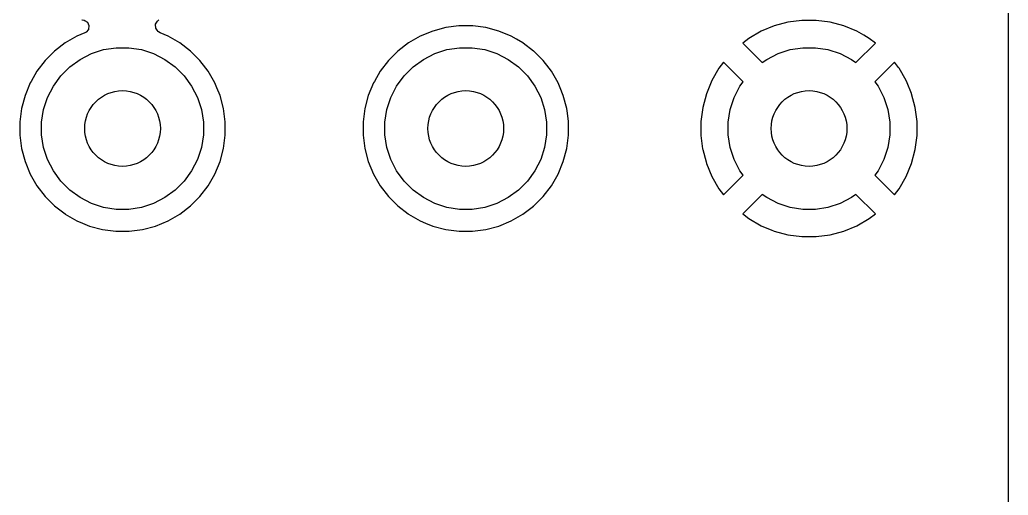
# Model space of a CAD drawing. Header units: inches. Extents: x 0.71 to 7.56, y -5.16 to -0.79.
# Drawn here: x 6.839 to 7.559, y -1.598 to -1.252 of the extents above; entities that cross this region are included whole.
import ezdxf

# ---------------------------------------------------------------- set-up
doc = ezdxf.new("R2010")
doc.units = ezdxf.units.IN
doc.header["$MEASUREMENT"] = 0
doc.layers.add('BLACK', color=250, linetype='CONTINUOUS')

msp = doc.modelspace()

# ---------------------------------------------------------------- linework, layer by layer
at = {"layer": 'BLACK', "linetype": 'CONTINUOUS'}
for p, q in [((7.55904, -1.06331), (7.55904, -4.88157)), ((6.88439, -1.25152), (6.88447, -1.25154)), ((6.88447, -1.25154), (6.88455, -1.25152)), ((6.88455, -1.25152), (6.88576, -1.25172)), ((6.88576, -1.25172), (6.8861, -1.25182)), ((6.8861, -1.25182), (6.88669, -1.2522)), ((6.88669, -1.2522), (6.88703, -1.25229)), ((6.88703, -1.25229), (6.88749, -1.25271)), ((6.93812, -1.2548), (6.9394, -1.25256)), ((6.9394, -1.25256), (6.94044, -1.25152)), ((7.40882, -1.25197), (7.39858, -1.25332)), ((7.41914, -1.25197), (7.40882, -1.25197)), ((7.40882, -1.25197), (7.40882, -1.25197)), ((7.42937, -1.25332), (7.41914, -1.25197)), ((7.41914, -1.25197), (7.41914, -1.25197)), ((6.88749, -1.25271), (6.88842, -1.2533)), ((6.88917, -1.25853), (6.88758, -1.26046)), ((6.88842, -1.2533), (6.88956, -1.25581)), ((6.88956, -1.25581), (6.88917, -1.25853)), ((6.93807, -1.255), (6.93812, -1.2548)), ((6.93817, -1.25775), (6.93807, -1.255)), ((6.93917, -1.25919), (6.93817, -1.25775)), ((6.93922, -1.25934), (6.93917, -1.25919)), ((6.93934, -1.25944), (6.93922, -1.25934)), ((6.93974, -1.26001), (6.93934, -1.25944)), ((7.13987, -1.2597), (7.13081, -1.26346)), ((7.14935, -1.25717), (7.13987, -1.2597)), ((7.15891, -1.25591), (7.14935, -1.25717)), ((7.15899, -1.25589), (7.15891, -1.25591)), ((7.15907, -1.25589), (7.15899, -1.25589)), ((7.16888, -1.25589), (7.15907, -1.25589)), ((7.15907, -1.25589), (7.15907, -1.25589)), ((7.15907, -1.25589), (7.15907, -1.25589)), ((7.16896, -1.25589), (7.16888, -1.25589)), ((7.16888, -1.25589), (7.16888, -1.25589)), ((7.16888, -1.25589), (7.16888, -1.25589)), ((7.16904, -1.25591), (7.16896, -1.25589)), ((7.1786, -1.25717), (7.16904, -1.25591)), ((7.18808, -1.2597), (7.1786, -1.25717)), ((7.19714, -1.26346), (7.18808, -1.2597)), ((7.18808, -1.2597), (7.18808, -1.2597)), ((7.38861, -1.25599), (7.37908, -1.25994)), ((7.39858, -1.25332), (7.38861, -1.25599)), ((7.38861, -1.25599), (7.38861, -1.25599)), ((7.39858, -1.25332), (7.39858, -1.25332)), ((7.39858, -1.25332), (7.39858, -1.25332)), ((7.39858, -1.25332), (7.39858, -1.25332)), ((7.43934, -1.25599), (7.42937, -1.25332)), ((7.42937, -1.25332), (7.42937, -1.25332)), ((7.42937, -1.25332), (7.42937, -1.25332)), ((7.42937, -1.25332), (7.42937, -1.25332)), ((7.44888, -1.25994), (7.43934, -1.25599)), ((7.43934, -1.25599), (7.43934, -1.25599)), ((7.43934, -1.25599), (7.43934, -1.25599)), ((6.88081, -1.26346), (6.87232, -1.26836)), ((6.88643, -1.26113), (6.88081, -1.26346)), ((6.88081, -1.26346), (6.88081, -1.26346)), ((6.88081, -1.26346), (6.88081, -1.26346)), ((6.88081, -1.26346), (6.88081, -1.26346)), ((6.88081, -1.26346), (6.88081, -1.26346)), ((6.88081, -1.26346), (6.88081, -1.26346)), ((6.88695, -1.26084), (6.88643, -1.26113)), ((6.88707, -1.26081), (6.88695, -1.26084)), ((6.88713, -1.26074), (6.88707, -1.26081)), ((6.88742, -1.26058), (6.88713, -1.26074)), ((6.88758, -1.26046), (6.88742, -1.26058)), ((6.94017, -1.26035), (6.93974, -1.26001)), ((6.94136, -1.26106), (6.94017, -1.26035)), ((6.94711, -1.26345), (6.94136, -1.26106)), ((6.94714, -1.26346), (6.94711, -1.26345)), ((6.95563, -1.26836), (6.94714, -1.26346)), ((6.94714, -1.26346), (6.94714, -1.26346)), ((7.13081, -1.26346), (7.12232, -1.26836)), ((7.13081, -1.26346), (7.13081, -1.26346)), ((7.13081, -1.26346), (7.13081, -1.26346)), ((7.13081, -1.26346), (7.13081, -1.26346)), ((7.13081, -1.26346), (7.13081, -1.26346)), ((7.13081, -1.26346), (7.13081, -1.26346)), ((7.20086, -1.2656), (7.19714, -1.26346)), ((7.19714, -1.26346), (7.19714, -1.26346)), ((7.19714, -1.26346), (7.19714, -1.26346)), ((7.20563, -1.26836), (7.20086, -1.2656)), ((7.37014, -1.2651), (7.36569, -1.26851)), ((7.37908, -1.25994), (7.37014, -1.2651)), ((7.37014, -1.2651), (7.37014, -1.2651)), ((7.37908, -1.25994), (7.37908, -1.25994)), ((7.45388, -1.26283), (7.44888, -1.25994)), ((7.44888, -1.25994), (7.44888, -1.25994)), ((7.45782, -1.2651), (7.45388, -1.26283)), ((7.46226, -1.26851), (7.45782, -1.2651)), ((7.45782, -1.2651), (7.45782, -1.2651)), ((6.87232, -1.26836), (6.86454, -1.27433)), ((6.89138, -1.27615), (6.90019, -1.27329)), ((6.90019, -1.27329), (6.90934, -1.27184)), ((6.90934, -1.27184), (6.91861, -1.27184)), ((6.91861, -1.27184), (6.92776, -1.27329)), ((6.92776, -1.27329), (6.93658, -1.27615)), ((6.96342, -1.27433), (6.95563, -1.26836)), ((7.12232, -1.26836), (7.11454, -1.27433)), ((7.14138, -1.27615), (7.15019, -1.27329)), ((7.15019, -1.27329), (7.15934, -1.27184)), ((7.15934, -1.27184), (7.16861, -1.27184)), ((7.16861, -1.27184), (7.17776, -1.27329)), ((7.17776, -1.27329), (7.18658, -1.27615)), ((7.20582, -1.26851), (7.20563, -1.26836)), ((7.21333, -1.27427), (7.20582, -1.26851)), ((7.36569, -1.26851), (7.36569, -1.26851)), ((7.36569, -1.26851), (7.37989, -1.2827)), ((7.39138, -1.27615), (7.40019, -1.27329)), ((7.40019, -1.27329), (7.40934, -1.27184)), ((7.40934, -1.27184), (7.41861, -1.27184)), ((7.41861, -1.27184), (7.42776, -1.27329)), ((7.42776, -1.27329), (7.43658, -1.27615)), ((7.44806, -1.2827), (7.46226, -1.26851)), ((7.46226, -1.26851), (7.46226, -1.26851)), ((6.8576, -1.28127), (6.85163, -1.28905)), ((6.86454, -1.27433), (6.8576, -1.28127)), ((6.8576, -1.28127), (6.8576, -1.28127)), ((6.8576, -1.28127), (6.8576, -1.28127)), ((6.86454, -1.27433), (6.86454, -1.27433)), ((6.86454, -1.27433), (6.86454, -1.27433)), ((6.87562, -1.2858), (6.88312, -1.28036)), ((6.88312, -1.28036), (6.89138, -1.27615)), ((6.93658, -1.27615), (6.94483, -1.28036)), ((6.94483, -1.28036), (6.95233, -1.2858)), ((6.97035, -1.28127), (6.96342, -1.27433)), ((6.96342, -1.27433), (6.96342, -1.27433)), ((6.96342, -1.27433), (6.96342, -1.27433)), ((6.96342, -1.27433), (6.96342, -1.27433)), ((6.97465, -1.28687), (6.97035, -1.28127)), ((6.97035, -1.28127), (6.97035, -1.28127)), ((6.97035, -1.28127), (6.97035, -1.28127)), ((6.97035, -1.28127), (6.97035, -1.28127)), ((7.1076, -1.28127), (7.10163, -1.28905)), ((7.11454, -1.27433), (7.1076, -1.28127)), ((7.1076, -1.28127), (7.1076, -1.28127)), ((7.1076, -1.28127), (7.1076, -1.28127)), ((7.11454, -1.27433), (7.11454, -1.27433)), ((7.11454, -1.27433), (7.11454, -1.27433)), ((7.12562, -1.2858), (7.13312, -1.28036)), ((7.13312, -1.28036), (7.14138, -1.27615)), ((7.18658, -1.27615), (7.19483, -1.28036)), ((7.19483, -1.28036), (7.20233, -1.2858)), ((7.21339, -1.27432), (7.21333, -1.27427)), ((7.21333, -1.27427), (7.21333, -1.27427)), ((7.21333, -1.27427), (7.21333, -1.27427)), ((7.21342, -1.27433), (7.21339, -1.27432)), ((7.21693, -1.27785), (7.21342, -1.27433)), ((7.21342, -1.27433), (7.21342, -1.27433)), ((7.21342, -1.27433), (7.21342, -1.27433)), ((7.22035, -1.28127), (7.21693, -1.27785)), ((7.22465, -1.28687), (7.22035, -1.28127)), ((7.22035, -1.28127), (7.22035, -1.28127)), ((7.22035, -1.28127), (7.22035, -1.28127)), ((7.22035, -1.28127), (7.22035, -1.28127)), ((7.37989, -1.2827), (7.38312, -1.28036)), ((7.38312, -1.28036), (7.39138, -1.27615)), ((7.43658, -1.27615), (7.44483, -1.28036)), ((7.44483, -1.28036), (7.44806, -1.2827)), ((6.86907, -1.29236), (6.87562, -1.2858)), ((6.95233, -1.2858), (6.95888, -1.29236)), ((6.97632, -1.28905), (6.97465, -1.28687)), ((7.11907, -1.29236), (7.12562, -1.2858)), ((7.20233, -1.2858), (7.20888, -1.29236)), ((7.22632, -1.28905), (7.22465, -1.28687)), ((7.34837, -1.28687), (7.34321, -1.29581)), ((7.35177, -1.28243), (7.34837, -1.28687)), ((7.34837, -1.28687), (7.34837, -1.28687)), ((7.36597, -1.29662), (7.35177, -1.28243)), ((7.35177, -1.28243), (7.35177, -1.28243)), ((7.35177, -1.28243), (7.35177, -1.28243)), ((7.47618, -1.28243), (7.46198, -1.29662)), ((7.47923, -1.2864), (7.47618, -1.28243)), ((7.47618, -1.28243), (7.47618, -1.28243)), ((7.47618, -1.28243), (7.47618, -1.28243)), ((7.47959, -1.28687), (7.47923, -1.2864)), ((7.48475, -1.29581), (7.47959, -1.28687)), ((7.47959, -1.28687), (7.47959, -1.28687)), ((6.85163, -1.28905), (6.84741, -1.29636)), ((6.86362, -1.29985), (6.86907, -1.29236)), ((6.95888, -1.29236), (6.96433, -1.29985)), ((6.98123, -1.29754), (6.97632, -1.28905)), ((7.10163, -1.28905), (7.09741, -1.29636)), ((7.11362, -1.29985), (7.11907, -1.29236)), ((7.20888, -1.29236), (7.21433, -1.29985)), ((7.23123, -1.29754), (7.22632, -1.28905)), ((6.84673, -1.29755), (6.84297, -1.30661)), ((6.84741, -1.29636), (6.84673, -1.29754)), ((6.84673, -1.29754), (6.84673, -1.29754)), ((6.84673, -1.29754), (6.84673, -1.29754)), ((6.84673, -1.29754), (6.84673, -1.29755)), ((6.85942, -1.30811), (6.86362, -1.29985)), ((6.96433, -1.29985), (6.96854, -1.30811)), ((6.98123, -1.29755), (6.98123, -1.29754)), ((6.98123, -1.29754), (6.98123, -1.29754)), ((6.98269, -1.30109), (6.98123, -1.29755)), ((6.98123, -1.29755), (6.98123, -1.29755)), ((6.98273, -1.30118), (6.98269, -1.30109)), ((6.98498, -1.30661), (6.98273, -1.30118)), ((7.09673, -1.29755), (7.09297, -1.30661)), ((7.09741, -1.29636), (7.09673, -1.29754)), ((7.09673, -1.29754), (7.09673, -1.29754)), ((7.09673, -1.29754), (7.09673, -1.29754)), ((7.09673, -1.29754), (7.09673, -1.29755)), ((7.10942, -1.30811), (7.11362, -1.29985)), ((7.21433, -1.29985), (7.21854, -1.30811)), ((7.23123, -1.29755), (7.23123, -1.29754)), ((7.23123, -1.29754), (7.23123, -1.29754)), ((7.23269, -1.30109), (7.23123, -1.29755)), ((7.23123, -1.29755), (7.23123, -1.29755)), ((7.23273, -1.30118), (7.23269, -1.30109)), ((7.23498, -1.30661), (7.23273, -1.30118)), ((7.3432, -1.29581), (7.33926, -1.30534)), ((7.34321, -1.29581), (7.3432, -1.29581)), ((7.35942, -1.30811), (7.36362, -1.29985)), ((7.36362, -1.29985), (7.36597, -1.29662)), ((7.46198, -1.29662), (7.46433, -1.29985)), ((7.46433, -1.29985), (7.46854, -1.30811)), ((7.48547, -1.29754), (7.48475, -1.29581)), ((7.48475, -1.29581), (7.48475, -1.29581)), ((7.48867, -1.30528), (7.48547, -1.29754)), ((6.84297, -1.30661), (6.84043, -1.31608)), ((6.85655, -1.31692), (6.85942, -1.30811)), ((6.96854, -1.30811), (6.9714, -1.31692)), ((6.98752, -1.31608), (6.98498, -1.30661)), ((7.09297, -1.30661), (7.09043, -1.31608)), ((7.10655, -1.31692), (7.10942, -1.30811)), ((7.21854, -1.30811), (7.2214, -1.31692)), ((7.23752, -1.31608), (7.23498, -1.30661)), ((7.33925, -1.30534), (7.33658, -1.31531)), ((7.33926, -1.30534), (7.33925, -1.30534)), ((7.35655, -1.31692), (7.35942, -1.30811)), ((7.46854, -1.30811), (7.4714, -1.31692)), ((7.4887, -1.30534), (7.48867, -1.30528)), ((7.49137, -1.31531), (7.4887, -1.30534)), ((6.84043, -1.31608), (6.83915, -1.3258)), ((6.8551, -1.32608), (6.85655, -1.31692)), ((6.9714, -1.31692), (6.97285, -1.32608)), ((6.9888, -1.3258), (6.98752, -1.31608)), ((7.09043, -1.31608), (7.08915, -1.3258)), ((7.1051, -1.32608), (7.10655, -1.31692)), ((7.2214, -1.31692), (7.22285, -1.32608)), ((7.23798, -1.31955), (7.23752, -1.31608)), ((7.33658, -1.31532), (7.33524, -1.32555)), ((7.33658, -1.31531), (7.33658, -1.31531)), ((7.33658, -1.31531), (7.33658, -1.31531)), ((7.33658, -1.31531), (7.33658, -1.31532)), ((7.3551, -1.32608), (7.35655, -1.31692)), ((7.4714, -1.31692), (7.47285, -1.32608)), ((7.49272, -1.32555), (7.49137, -1.31531)), ((7.49137, -1.31531), (7.49137, -1.31531)), ((7.23877, -1.32555), (7.23798, -1.31955)), ((6.83915, -1.3258), (6.83915, -1.3258)), ((6.83915, -1.3258), (6.83915, -1.33561)), ((6.8551, -1.33534), (6.8551, -1.32608)), ((6.97285, -1.32608), (6.97285, -1.33534)), ((6.9888, -1.33561), (6.9888, -1.3258)), ((6.9888, -1.3258), (6.9888, -1.3258)), ((7.08915, -1.3258), (7.08915, -1.3258)), ((7.08915, -1.3258), (7.08915, -1.33561)), ((7.1051, -1.33534), (7.1051, -1.32608)), ((7.22285, -1.32608), (7.22285, -1.33534)), ((7.2388, -1.3258), (7.23877, -1.32555)), ((7.23877, -1.32555), (7.23877, -1.32555)), ((7.2388, -1.33561), (7.2388, -1.3258)), ((7.33524, -1.32555), (7.33524, -1.33587)), ((7.3551, -1.33534), (7.3551, -1.32608)), ((7.47285, -1.32608), (7.47285, -1.33534)), ((7.49272, -1.33587), (7.49272, -1.32555)), ((7.49272, -1.32555), (7.49272, -1.32555)), ((6.83915, -1.33561), (6.83915, -1.33561)), ((6.83915, -1.33561), (6.84043, -1.34534)), ((6.85655, -1.34449), (6.8551, -1.33534)), ((6.97285, -1.33534), (6.9714, -1.34449)), ((6.98752, -1.34534), (6.9888, -1.33561)), ((7.08915, -1.33561), (7.08915, -1.33561)), ((7.08915, -1.33561), (7.09043, -1.34534)), ((7.10655, -1.34449), (7.1051, -1.33534)), ((7.22285, -1.33534), (7.2214, -1.34449)), ((7.23752, -1.34534), (7.2388, -1.33561)), ((7.33524, -1.33587), (7.33649, -1.34542)), ((7.35655, -1.34449), (7.3551, -1.33534)), ((7.47285, -1.33534), (7.4714, -1.34449)), ((7.49137, -1.3461), (7.49272, -1.33587)), ((7.49272, -1.33587), (7.49272, -1.33587)), ((6.84043, -1.34534), (6.84297, -1.35481)), ((6.85942, -1.35331), (6.85655, -1.34449)), ((6.9714, -1.34449), (6.96854, -1.35331)), ((6.98498, -1.35481), (6.98752, -1.34534)), ((7.09043, -1.34534), (7.09297, -1.35481)), ((7.10942, -1.35331), (7.10655, -1.34449)), ((7.2214, -1.34449), (7.21854, -1.35331)), ((7.23498, -1.35481), (7.23752, -1.34534)), ((7.33649, -1.34542), (7.33658, -1.3461)), ((7.33658, -1.3461), (7.33658, -1.3461)), ((7.33658, -1.3461), (7.33894, -1.35489)), ((7.35942, -1.35331), (7.35655, -1.34449)), ((7.4714, -1.34449), (7.46854, -1.35331)), ((7.4887, -1.35607), (7.49137, -1.3461)), ((7.49137, -1.3461), (7.49137, -1.3461)), ((6.86362, -1.36156), (6.85942, -1.35331)), ((6.96854, -1.35331), (6.96433, -1.36156)), ((7.11362, -1.36156), (7.10942, -1.35331)), ((7.21854, -1.35331), (7.21433, -1.36156)), ((7.36362, -1.36156), (7.35942, -1.35331)), ((7.46854, -1.35331), (7.46433, -1.36156)), ((6.84297, -1.35481), (6.84673, -1.36387)), ((6.98123, -1.36387), (6.98498, -1.35481)), ((7.09297, -1.35481), (7.09673, -1.36387)), ((7.23123, -1.36387), (7.23498, -1.35481)), ((7.33894, -1.35489), (7.33925, -1.35607)), ((7.33925, -1.35607), (7.33926, -1.35607)), ((7.33926, -1.35607), (7.3432, -1.36561)), ((7.48475, -1.36561), (7.4887, -1.35607)), ((6.84673, -1.36387), (6.84673, -1.36387)), ((6.84673, -1.36387), (6.84673, -1.36387)), ((6.84673, -1.36387), (6.84773, -1.36561)), ((6.84773, -1.36561), (6.85163, -1.37237)), ((6.86907, -1.36906), (6.86362, -1.36156)), ((6.96433, -1.36156), (6.95888, -1.36906)), ((6.97632, -1.37237), (6.98123, -1.36387)), ((7.09673, -1.36387), (7.09673, -1.36387)), ((7.09673, -1.36387), (7.09673, -1.36387)), ((7.09673, -1.36387), (7.09773, -1.36561)), ((7.09773, -1.36561), (7.10163, -1.37237)), ((7.11907, -1.36906), (7.11362, -1.36156)), ((7.21433, -1.36156), (7.20888, -1.36906)), ((7.22632, -1.37237), (7.23123, -1.36387)), ((7.3432, -1.36561), (7.34837, -1.37455)), ((7.35177, -1.37899), (7.36597, -1.3648)), ((7.36597, -1.3648), (7.36362, -1.36156)), ((7.46433, -1.36156), (7.46198, -1.3648)), ((7.46198, -1.3648), (7.47618, -1.37899)), ((7.47959, -1.37455), (7.48475, -1.36561)), ((7.48475, -1.36561), (7.48475, -1.36561)), ((6.85163, -1.37237), (6.8576, -1.38015)), ((6.87562, -1.37561), (6.86907, -1.36906)), ((6.95888, -1.36906), (6.95233, -1.37561)), ((6.97035, -1.38015), (6.97632, -1.37237)), ((7.10163, -1.37237), (7.1076, -1.38015)), ((7.12562, -1.37561), (7.11907, -1.36906)), ((7.20888, -1.36906), (7.20233, -1.37561)), ((7.22035, -1.38015), (7.22632, -1.37237)), ((7.34837, -1.37455), (7.34837, -1.37455)), ((7.34837, -1.37455), (7.34837, -1.37455)), ((7.34837, -1.37455), (7.35177, -1.37899)), ((7.47618, -1.37899), (7.47959, -1.37455)), ((7.47959, -1.37455), (7.47959, -1.37455)), ((6.8576, -1.38015), (6.8576, -1.38015)), ((6.8576, -1.38015), (6.8576, -1.38015)), ((6.8576, -1.38015), (6.8576, -1.38015)), ((6.8576, -1.38015), (6.86454, -1.38708)), ((6.88312, -1.38106), (6.87562, -1.37561)), ((6.89138, -1.38527), (6.88312, -1.38106)), ((6.94483, -1.38106), (6.93658, -1.38527)), ((6.95233, -1.37561), (6.94483, -1.38106)), ((6.96342, -1.38708), (6.97035, -1.38015)), ((7.1076, -1.38015), (7.1076, -1.38015)), ((7.1076, -1.38015), (7.1076, -1.38015)), ((7.1076, -1.38015), (7.1076, -1.38015)), ((7.1076, -1.38015), (7.11454, -1.38708)), ((7.13312, -1.38106), (7.12562, -1.37561)), ((7.14138, -1.38527), (7.13312, -1.38106)), ((7.19483, -1.38106), (7.18658, -1.38527)), ((7.20233, -1.37561), (7.19483, -1.38106)), ((7.21342, -1.38708), (7.22035, -1.38015)), ((7.37989, -1.37871), (7.36569, -1.39291)), ((7.38312, -1.38106), (7.37989, -1.37871)), ((7.39138, -1.38527), (7.38312, -1.38106)), ((7.44483, -1.38106), (7.43658, -1.38527)), ((7.44806, -1.37871), (7.44483, -1.38106)), ((7.46226, -1.39291), (7.44806, -1.37871)), ((7.47618, -1.37899), (7.47618, -1.37899)), ((7.47618, -1.37899), (7.47618, -1.37899)), ((6.86454, -1.38708), (6.86454, -1.38708)), ((6.86454, -1.38708), (6.86454, -1.38708)), ((6.86454, -1.38708), (6.86454, -1.38708)), ((6.86454, -1.38708), (6.87213, -1.39291)), ((6.90019, -1.38813), (6.89138, -1.38527)), ((6.90934, -1.38958), (6.90019, -1.38813)), ((6.92776, -1.38813), (6.91861, -1.38958)), ((6.93658, -1.38527), (6.92776, -1.38813)), ((6.95563, -1.39306), (6.96342, -1.38708)), ((7.11454, -1.38708), (7.11454, -1.38708)), ((7.11454, -1.38708), (7.11454, -1.38708)), ((7.11454, -1.38708), (7.11454, -1.38708)), ((7.11454, -1.38708), (7.12213, -1.39291)), ((7.15019, -1.38813), (7.14138, -1.38527)), ((7.15934, -1.38958), (7.15019, -1.38813)), ((7.17776, -1.38813), (7.16861, -1.38958)), ((7.18658, -1.38527), (7.17776, -1.38813)), ((7.20563, -1.39306), (7.21141, -1.38863)), ((7.21141, -1.38863), (7.21333, -1.38715)), ((7.21333, -1.38715), (7.21338, -1.38711)), ((7.21333, -1.38715), (7.21333, -1.38715)), ((7.21338, -1.38711), (7.21342, -1.38708)), ((7.40019, -1.38813), (7.39138, -1.38527)), ((7.40934, -1.38958), (7.40019, -1.38813)), ((7.42776, -1.38813), (7.41861, -1.38958)), ((7.43658, -1.38527), (7.42776, -1.38813)), ((6.87213, -1.39291), (6.87232, -1.39306)), ((6.87232, -1.39306), (6.88081, -1.39796)), ((6.91861, -1.38958), (6.90934, -1.38958)), ((6.94714, -1.39796), (6.95563, -1.39306)), ((7.12213, -1.39291), (7.12232, -1.39306)), ((7.12232, -1.39306), (7.13081, -1.39796)), ((7.16861, -1.38958), (7.15934, -1.38958)), ((7.19714, -1.39796), (7.20563, -1.39306)), ((7.36569, -1.39291), (7.36569, -1.39291)), ((7.36569, -1.39291), (7.36569, -1.39291)), ((7.36569, -1.39291), (7.36661, -1.39361)), ((7.36661, -1.39361), (7.37014, -1.39632)), ((7.37014, -1.39632), (7.37014, -1.39632)), ((7.37014, -1.39632), (7.37014, -1.39632)), ((7.37014, -1.39632), (7.37908, -1.40148)), ((7.41861, -1.38958), (7.40934, -1.38958)), ((7.44888, -1.40148), (7.45782, -1.39632)), ((7.45782, -1.39632), (7.46226, -1.39291)), ((7.45782, -1.39632), (7.45782, -1.39632)), ((7.46226, -1.39291), (7.46226, -1.39291)), ((6.88081, -1.39796), (6.88081, -1.39796)), ((6.88081, -1.39796), (6.88472, -1.39958)), ((6.88472, -1.39958), (6.88987, -1.40171)), ((6.88987, -1.40171), (6.89935, -1.40425)), ((6.9286, -1.40425), (6.93808, -1.40171)), ((6.93808, -1.40171), (6.94714, -1.39796)), ((7.13081, -1.39796), (7.13081, -1.39796)), ((7.13081, -1.39796), (7.13472, -1.39958)), ((7.13472, -1.39958), (7.13987, -1.40171)), ((7.13987, -1.40171), (7.14935, -1.40425)), ((7.1786, -1.40425), (7.18808, -1.40171)), ((7.18808, -1.40171), (7.19714, -1.39796)), ((7.37908, -1.40148), (7.37908, -1.40148)), ((7.37908, -1.40148), (7.38092, -1.40224)), ((7.38092, -1.40224), (7.38639, -1.40451)), ((7.43934, -1.40543), (7.44888, -1.40148)), ((7.44888, -1.40148), (7.44888, -1.40148)), ((6.89935, -1.40425), (6.90907, -1.40553)), ((6.90907, -1.40553), (6.90907, -1.40553)), ((6.90907, -1.40553), (6.91888, -1.40553)), ((6.91888, -1.40553), (6.9286, -1.40425)), ((6.91888, -1.40553), (6.91888, -1.40553)), ((7.14935, -1.40425), (7.15907, -1.40553)), ((7.15907, -1.40553), (7.15907, -1.40553)), ((7.15907, -1.40553), (7.16888, -1.40553)), ((7.16888, -1.40553), (7.1786, -1.40425)), ((7.16888, -1.40553), (7.16888, -1.40553)), ((7.38639, -1.40451), (7.38861, -1.40543)), ((7.38861, -1.40543), (7.39858, -1.4081)), ((7.39858, -1.4081), (7.39858, -1.4081)), ((7.39858, -1.4081), (7.40882, -1.40945)), ((7.40882, -1.40945), (7.40882, -1.40945)), ((7.40882, -1.40945), (7.41914, -1.40945)), ((7.41914, -1.40945), (7.42937, -1.4081)), ((7.41914, -1.40945), (7.41914, -1.40945)), ((7.41914, -1.40945), (7.41914, -1.40945)), ((7.42937, -1.4081), (7.43934, -1.40543)), ((7.42937, -1.4081), (7.42937, -1.4081))]:
    msp.add_line(p, q, dxfattribs=at)
at = {"layer": 'BLACK'}
for centre in [(6.91398, -1.33071), (7.16398, -1.33071), (7.41398, -1.33071)]:
    msp.add_circle(centre, 0.02756, dxfattribs=at)
at = {"layer": 'WHITE'}
for centre in [(6.91398, -1.33071), (7.16398, -1.33071), (7.41398, -1.33071)]:
    msp.add_circle(centre, 0.02756, dxfattribs=at)

doc.saveas('drawing.dxf')
